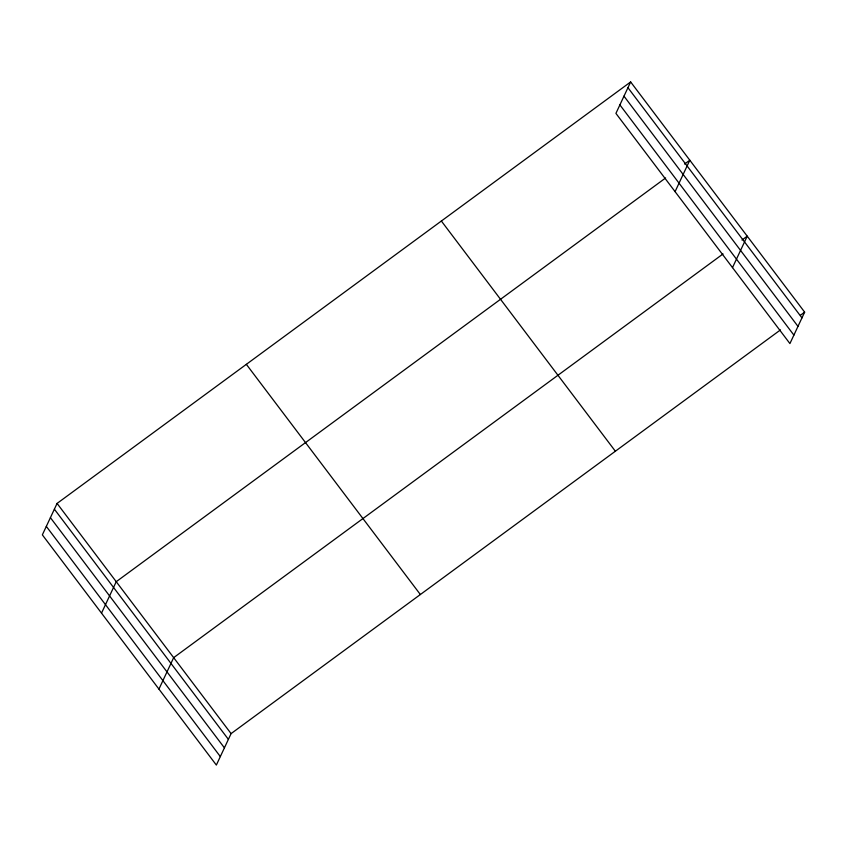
<?xml version="1.0" encoding="UTF-8"?>
<svg xmlns="http://www.w3.org/2000/svg" width="847" height="847" viewBox="0 0 847 847"><rect width="100%" height="100%" fill="white"/><g stroke="black" fill="none" stroke-linecap="round" stroke-linejoin="round"><path stroke-width="1.27" d="M630.644 81.937L615.917 113.382L789.923 343.575L804.65 312.141L630.644 81.937L57.077 503.425L42.35 534.859L216.356 765.063L231.083 733.618L780.468 329.907M101.513 613.133L116.24 581.688L665.615 177.976M158.94 689.098L173.667 657.653L723.042 253.941M675.08 191.644L689.807 160.199L684.545 164.064M732.496 267.61L747.223 236.175L741.972 240.029M800.447 315.232L804.65 312.141M627.945 87.696L801.95 317.89M623.974 96.166L797.98 326.37M619.888 104.901L793.893 335.105M441.361 221.025L615.377 451.229M246.35 364.337L420.366 594.53M57.077 503.425L231.083 733.618M54.377 509.185L228.394 739.378M50.407 517.655L224.423 747.859M46.32 526.389L220.326 756.583"/></g></svg>
